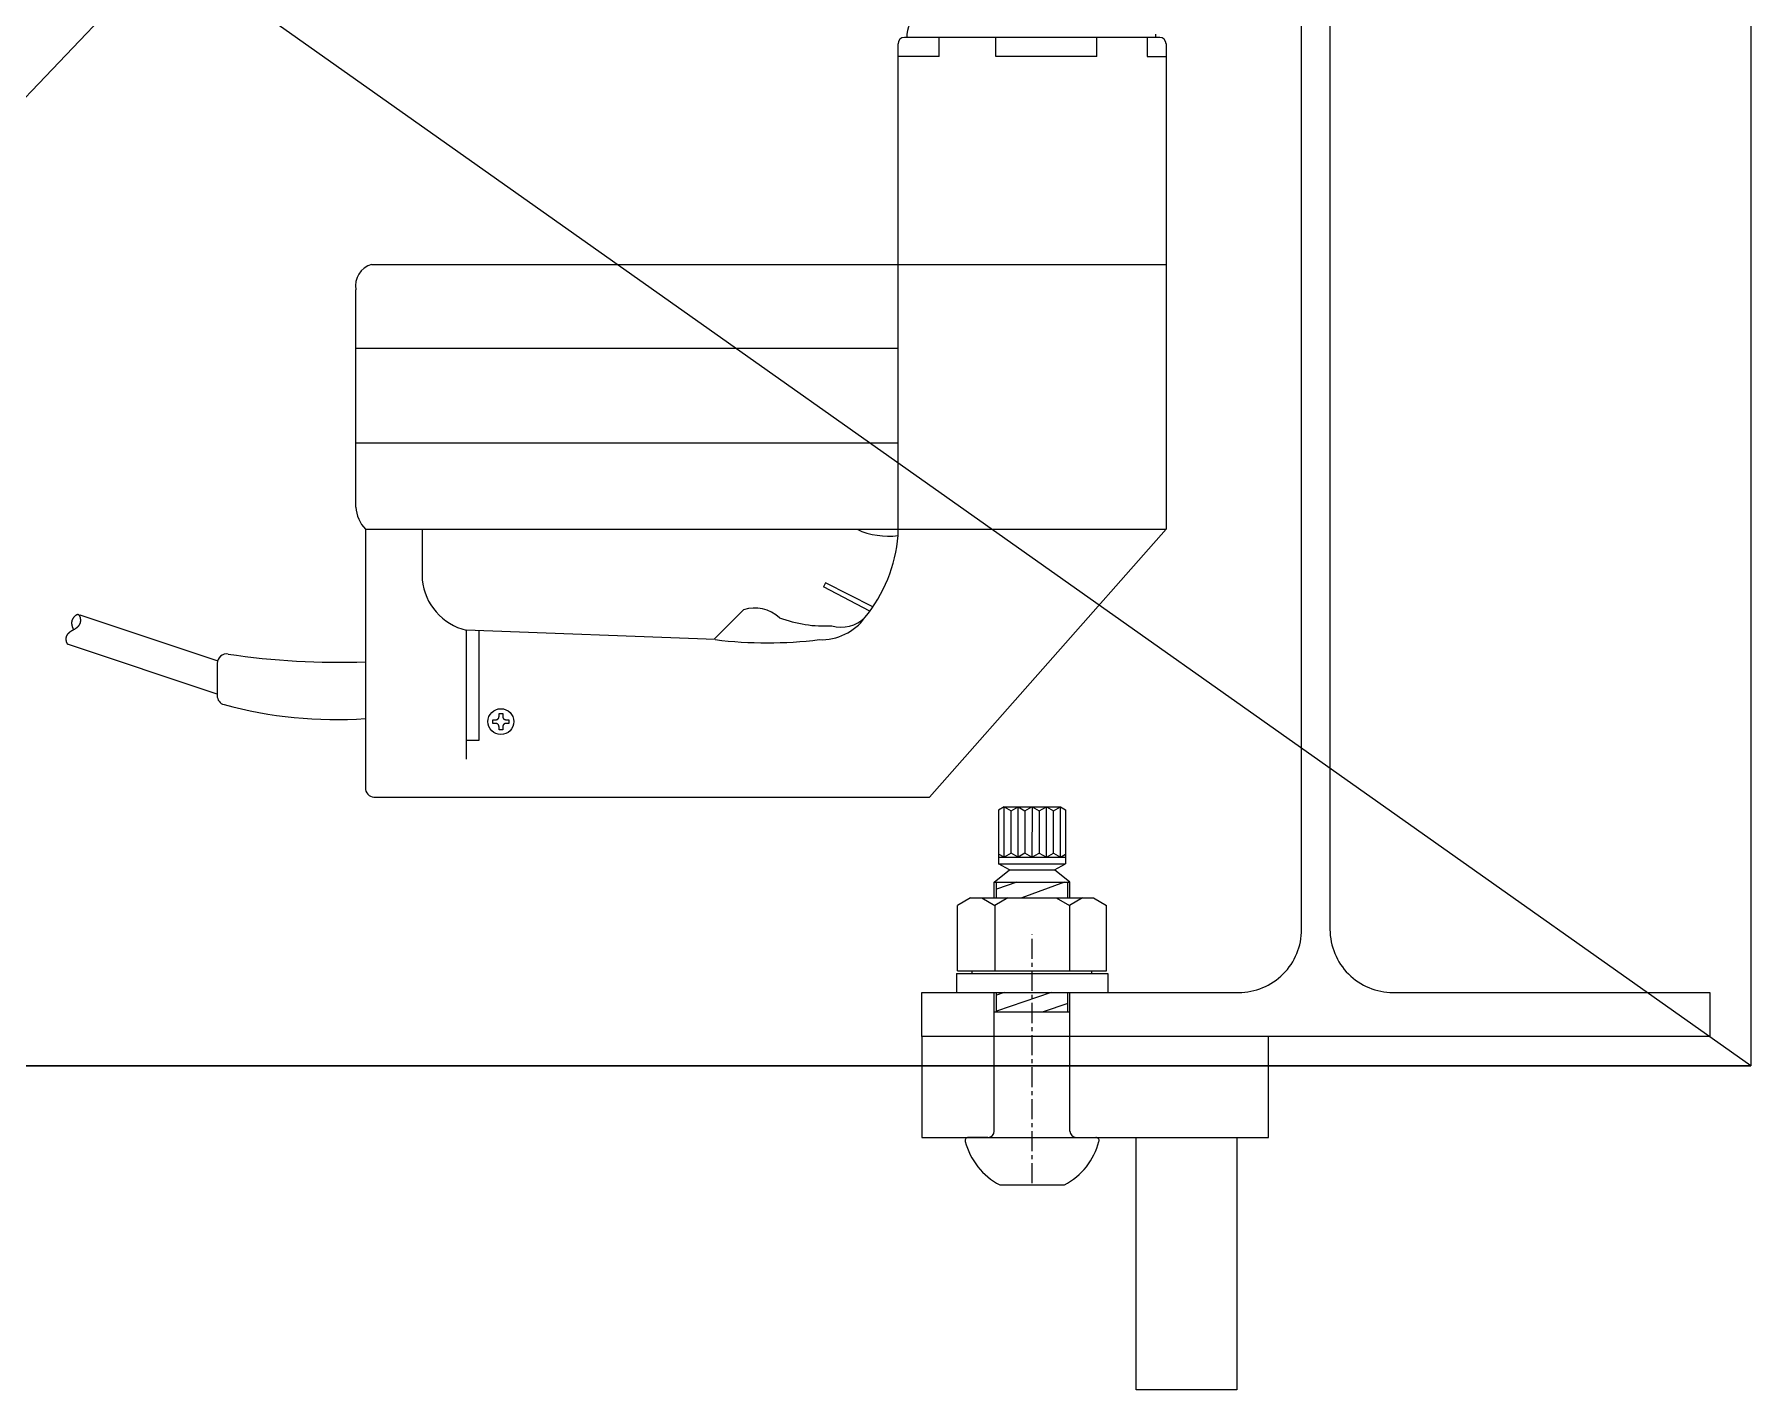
# Model space of a CAD drawing. Header units: millimetres. Extents: x -2880 to 3894, y -2977 to 4857.
# Drawn here: x 296 to 840, y 641 to 1071 of the extents above; entities that cross this region are included whole.
import ezdxf

# ---------------------------------------------------------------- set-up
doc = ezdxf.new("R2010")
doc.units = ezdxf.units.MM
doc.header["$MEASUREMENT"] = 0
doc.linetypes.add('CENTER', pattern=[50.8, 31.75, -6.35, 6.35, -6.35])
for name, color, linetype in [('_1-0_', 7, 'Continuous'), ('gauge', 1, 'Continuous'), ('KB', 7, 'Continuous')]:
    doc.layers.add(name, color=color, linetype=linetype)
doc.layers.add('不明1', color=6, linetype='Continuous', lineweight=18)
doc.layers.add('中心線', color=4, linetype='CENTER', lineweight=13)

msp = doc.modelspace()

# ---------------------------------------------------------------- linework, layer by layer
msp.add_lwpolyline([(677.556, 766.981, 0.4142136), (697.556, 786.981), (697.556, 1118.981, 0.4142136), (677.556, 1138.981), (577.056, 1138.981), (577.056, 1152.981), (827.056, 1152.981), (827.056, 1138.981), (726.556, 1138.981, 0.4142136), (706.556, 1118.981), (706.556, 786.981, 0.4142136), (726.556, 766.981), (827.056, 766.981), (827.056, 752.981), (577.056, 752.981), (577.056, 766.981)], format="xyb", close=True)
at = {"layer": '_1-0_', "color": 3, "linetype": 'Continuous'}
for p, q in [((569.556, 911.881), (569.556, 1067.881)), ((652.556, 1069.881), (571.556, 1069.881)), ((572.306, 1070.881), (572.306, 1069.881)), ((582.556, 1063.881), (582.556, 1069.881)), ((600.556, 1063.881), (600.556, 1069.881)), ((632.556, 1063.881), (632.556, 1069.881)), ((648.556, 1069.881), (648.556, 1063.881)), ((651.306, 1069.881), (651.306, 1070.881)), ((654.556, 1067.881), (654.556, 979.71)), ((582.556, 1063.881), (569.556, 1063.881)), ((632.556, 1063.881), (600.556, 1063.881)), ((648.556, 1063.881), (654.556, 1063.881)), ((402.556, 997.881), (654.556, 997.881)), ((654.556, 997.881), (654.556, 913.881)), ((397.556, 920.881), (397.556, 989.881)), ((569.556, 971.255), (397.556, 971.255)), ((569.556, 941.255), (397.556, 941.255)), ((400.556, 913.881), (400.556, 831.867)), ((400.556, 913.881), (654.556, 913.881)), ((418.556, 913.67), (418.556, 897.881)), ((654.556, 913.881), (579.556, 828.881)), ((546.556, 896.881), (545.926, 895.639)), ((560.585, 887.881), (545.926, 895.639)), ((561.556, 889.269), (546.556, 896.881)), ((520.556, 888.358), (511.318, 879.12)), ((307.383, 884.268), (307.382, 884.202)), ((307.382, 884.202), (307.382, 884.135)), ((307.382, 884.135), (307.384, 884.068)), ((307.385, 884.334), (307.383, 884.268)), ((307.384, 884.068), (307.388, 884)), ((307.389, 884.399), (307.385, 884.334)), ((307.388, 884), (307.392, 883.932)), ((307.394, 884.463), (307.389, 884.399)), ((307.392, 883.932), (307.399, 883.863)), ((307.401, 884.527), (307.394, 884.463)), ((307.399, 883.863), (307.406, 883.793)), ((307.409, 884.591), (307.401, 884.527)), ((307.406, 883.793), (307.415, 883.723)), ((307.418, 884.654), (307.409, 884.591)), ((307.415, 883.723), (307.426, 883.653)), ((307.429, 884.716), (307.418, 884.654)), ((307.426, 883.653), (307.438, 883.582)), ((307.441, 884.778), (307.429, 884.716)), ((307.438, 883.582), (307.451, 883.51)), ((307.455, 884.839), (307.441, 884.778)), ((307.451, 883.51), (307.466, 883.438)), ((307.47, 884.9), (307.455, 884.839)), ((307.466, 883.438), (307.482, 883.365)), ((307.487, 884.96), (307.47, 884.9)), ((307.482, 883.365), (307.499, 883.292)), ((307.505, 885.02), (307.487, 884.96)), ((307.499, 883.292), (307.518, 883.218)), ((307.524, 885.079), (307.505, 885.02)), ((307.518, 883.218), (307.539, 883.144)), ((307.545, 885.137), (307.524, 885.079)), ((307.539, 883.144), (307.561, 883.069)), ((307.567, 885.195), (307.545, 885.137)), ((307.561, 883.069), (307.584, 882.993)), ((307.591, 885.253), (307.567, 885.195)), ((307.584, 882.993), (307.609, 882.917)), ((307.616, 885.31), (307.591, 885.253)), ((307.609, 882.917), (307.635, 882.841)), ((307.643, 885.366), (307.616, 885.31)), ((307.635, 882.841), (307.663, 882.764)), ((307.671, 885.422), (307.643, 885.366)), ((307.663, 882.764), (307.692, 882.686)), ((307.7, 885.477), (307.671, 885.422)), ((307.692, 882.686), (307.722, 882.608)), ((307.731, 885.532), (307.7, 885.477)), ((307.722, 882.608), (307.754, 882.529)), ((307.763, 885.586), (307.731, 885.532)), ((307.754, 882.529), (307.787, 882.45)), ((307.797, 885.64), (307.763, 885.586)), ((307.787, 882.45), (307.822, 882.37)), ((307.832, 885.693), (307.797, 885.64)), ((307.813, 881.963), (307.893, 882.005)), ((307.822, 882.37), (307.858, 882.29)), ((307.869, 885.746), (307.832, 885.693)), ((307.858, 882.29), (307.896, 882.209)), ((307.907, 885.798), (307.869, 885.746)), ((307.893, 882.005), (307.975, 882.046)), ((307.896, 882.209), (307.934, 882.128)), ((307.946, 885.849), (307.907, 885.798)), ((307.934, 882.128), (307.975, 882.046)), ((307.987, 885.9), (307.946, 885.849)), ((307.975, 882.046), (308.056, 882.087)), ((308.029, 885.951), (307.987, 885.9)), ((308.073, 886.001), (308.029, 885.951)), ((308.056, 882.087), (308.136, 882.129)), ((308.118, 886.05), (308.073, 886.001)), ((308.164, 886.099), (308.118, 886.05)), ((308.136, 882.129), (308.215, 882.171)), ((308.212, 886.147), (308.164, 886.099)), ((308.262, 886.195), (308.212, 886.147)), ((308.215, 882.171), (308.292, 882.214)), ((308.311, 886.241), (308.262, 886.195)), ((308.292, 882.214), (308.368, 882.257)), ((308.361, 886.286), (308.311, 886.241)), ((308.409, 886.329), (308.361, 886.286)), ((308.368, 882.257), (308.442, 882.3)), ((308.457, 886.37), (308.409, 886.329)), ((308.442, 882.3), (308.514, 882.344)), ((308.504, 886.409), (308.457, 886.37)), ((308.551, 886.447), (308.504, 886.409)), ((308.514, 882.344), (308.586, 882.388)), ((308.597, 886.483), (308.551, 886.447)), ((308.586, 882.388), (308.655, 882.433)), ((308.643, 886.517), (308.597, 886.483)), ((308.688, 886.549), (308.643, 886.517)), ((308.655, 882.433), (308.724, 882.478)), ((308.732, 886.579), (308.688, 886.549)), ((308.724, 882.478), (308.791, 882.523)), ((308.776, 886.607), (308.732, 886.579)), ((308.819, 886.634), (308.776, 886.607)), ((308.791, 882.523), (308.856, 882.569)), ((308.862, 886.659), (308.819, 886.634)), ((308.856, 882.569), (308.92, 882.616)), ((308.904, 886.682), (308.862, 886.659)), ((308.945, 886.703), (308.904, 886.682)), ((308.92, 882.616), (308.982, 882.663)), ((308.986, 886.723), (308.945, 886.703)), ((308.982, 882.663), (309.043, 882.71)), ((309.026, 886.741), (308.986, 886.723)), ((309.065, 886.756), (309.026, 886.741)), ((309.043, 882.71), (309.103, 882.757)), ((309.104, 886.771), (309.065, 886.756)), ((309.103, 882.757), (309.161, 882.805)), ((309.143, 886.783), (309.104, 886.771)), ((309.18, 886.793), (309.143, 886.783)), ((309.161, 882.805), (309.217, 882.854)), ((309.218, 886.802), (309.18, 886.793)), ((309.217, 882.854), (309.272, 882.903)), ((309.254, 886.809), (309.218, 886.802)), ((309.29, 886.814), (309.254, 886.809)), ((309.272, 882.903), (309.326, 882.952)), ((309.325, 886.817), (309.29, 886.814)), ((309.36, 886.819), (309.325, 886.817)), ((309.326, 882.952), (309.378, 883.002)), ((309.394, 886.818), (309.36, 886.819)), ((309.378, 883.002), (309.429, 883.052)), ((309.428, 886.816), (309.394, 886.818)), ((309.461, 886.812), (309.428, 886.816)), ((309.429, 883.052), (309.478, 883.103)), ((309.493, 886.806), (309.461, 886.812)), ((309.478, 883.103), (309.526, 883.153)), ((309.525, 886.799), (309.493, 886.806)), ((309.556, 886.789), (309.525, 886.799)), ((309.526, 883.153), (309.572, 883.205)), ((309.587, 886.778), (309.556, 886.789)), ((309.572, 883.205), (309.617, 883.257)), ((309.616, 886.765), (309.587, 886.778)), ((309.646, 886.75), (309.616, 886.765)), ((309.617, 883.257), (309.66, 883.309)), ((309.674, 886.734), (309.646, 886.75)), ((309.66, 883.309), (309.702, 883.362)), ((309.703, 886.715), (309.674, 886.734)), ((309.702, 883.362), (309.743, 883.415)), ((309.73, 886.695), (309.703, 886.715)), ((309.757, 886.673), (309.73, 886.695)), ((309.743, 883.415), (309.782, 883.468)), ((309.783, 886.649), (309.757, 886.673)), ((309.782, 883.468), (309.819, 883.522)), ((309.809, 886.624), (309.783, 886.649)), ((309.834, 886.596), (309.809, 886.624)), ((309.819, 883.522), (309.855, 883.576)), ((309.859, 886.567), (309.834, 886.596)), ((309.855, 883.576), (309.89, 883.631)), ((309.883, 886.536), (309.859, 886.567)), ((309.906, 886.503), (309.883, 886.536)), ((309.89, 883.631), (309.923, 883.686)), ((309.929, 886.469), (309.906, 886.503)), ((309.923, 883.686), (309.955, 883.742)), ((309.951, 886.432), (309.929, 886.469)), ((309.972, 886.394), (309.951, 886.432)), ((309.955, 883.742), (309.985, 883.798)), ((309.993, 886.354), (309.972, 886.394)), ((309.985, 883.798), (310.014, 883.854)), ((310.014, 886.312), (309.993, 886.354)), ((310.033, 886.269), (310.014, 886.312)), ((310.014, 883.854), (310.041, 883.911)), ((310.052, 886.223), (310.033, 886.269)), ((310.041, 883.911), (310.067, 883.969)), ((353.556, 872.152), (310.049, 886.654)), ((310.071, 886.176), (310.052, 886.223)), ((310.067, 883.969), (310.091, 884.026)), ((310.089, 886.127), (310.071, 886.176)), ((310.106, 886.076), (310.089, 886.127)), ((310.091, 884.026), (310.114, 884.084)), ((310.123, 886.023), (310.106, 886.076)), ((310.114, 884.084), (310.135, 884.143)), ((310.139, 885.969), (310.123, 886.023)), ((310.135, 884.143), (310.155, 884.202)), ((310.154, 885.913), (310.139, 885.969)), ((310.169, 885.854), (310.154, 885.913)), ((310.155, 884.202), (310.174, 884.261)), ((310.184, 885.795), (310.169, 885.854)), ((310.174, 884.261), (310.191, 884.321)), ((310.197, 885.733), (310.184, 885.795)), ((310.191, 884.321), (310.206, 884.381)), ((310.21, 885.669), (310.197, 885.733)), ((310.206, 884.381), (310.22, 884.442)), ((310.223, 885.604), (310.21, 885.669)), ((310.22, 884.442), (310.233, 884.503)), ((310.235, 885.537), (310.223, 885.604)), ((310.233, 884.503), (310.244, 884.564)), ((310.246, 885.469), (310.235, 885.537)), ((310.244, 884.564), (310.253, 884.626)), ((310.255, 885.402), (310.246, 885.469)), ((310.253, 884.626), (310.262, 884.689)), ((310.263, 885.335), (310.255, 885.402)), ((310.262, 884.689), (310.268, 884.751)), ((310.27, 885.268), (310.263, 885.335)), ((310.268, 884.751), (310.274, 884.815)), ((310.274, 885.202), (310.27, 885.268)), ((310.278, 885.137), (310.274, 885.202)), ((310.274, 884.815), (310.277, 884.878)), ((310.277, 884.878), (310.28, 884.942)), ((310.28, 885.071), (310.278, 885.137)), ((310.281, 885.007), (310.28, 885.071)), ((310.28, 884.942), (310.281, 885.007)), ((305.668, 879.083), (305.669, 879.147)), ((305.669, 879.018), (305.668, 879.083)), ((305.669, 879.147), (305.671, 879.211)), ((305.671, 878.953), (305.669, 879.018)), ((305.671, 879.211), (305.675, 879.275)), ((305.674, 878.887), (305.671, 878.953)), ((305.679, 878.821), (305.674, 878.887)), ((305.675, 879.275), (305.681, 879.338)), ((305.686, 878.754), (305.679, 878.821)), ((305.681, 879.338), (305.687, 879.401)), ((305.694, 878.687), (305.686, 878.754)), ((305.687, 879.401), (305.696, 879.463)), ((305.703, 878.619), (305.694, 878.687)), ((305.696, 879.463), (305.705, 879.525)), ((305.714, 878.552), (305.703, 878.619)), ((305.705, 879.525), (305.716, 879.587)), ((305.72, 878.518), (305.714, 878.552)), ((305.716, 879.587), (305.729, 879.648)), ((305.726, 878.485), (305.72, 878.518)), ((305.732, 878.452), (305.726, 878.485)), ((305.729, 879.648), (305.743, 879.709)), ((305.738, 878.42), (305.732, 878.452)), ((305.745, 878.388), (305.738, 878.42)), ((305.743, 879.709), (305.759, 879.769)), ((305.752, 878.356), (305.745, 878.388)), ((305.758, 878.325), (305.752, 878.356)), ((305.765, 878.295), (305.758, 878.325)), ((305.759, 879.769), (305.776, 879.829)), ((305.772, 878.265), (305.765, 878.295)), ((305.78, 878.235), (305.772, 878.265)), ((305.776, 879.829), (305.794, 879.888)), ((305.787, 878.206), (305.78, 878.235)), ((305.795, 878.177), (305.787, 878.206)), ((305.794, 879.888), (305.814, 879.947)), ((305.802, 878.149), (305.795, 878.177)), ((305.81, 878.121), (305.802, 878.149)), ((305.818, 878.094), (305.81, 878.121)), ((305.814, 879.947), (305.835, 880.006)), ((305.826, 878.067), (305.818, 878.094)), ((305.835, 878.04), (305.826, 878.067)), ((305.835, 880.006), (305.858, 880.064)), ((305.843, 878.014), (305.835, 878.04)), ((305.852, 877.989), (305.843, 878.014)), ((305.86, 877.964), (305.852, 877.989)), ((305.858, 880.064), (305.883, 880.122)), ((305.869, 877.939), (305.86, 877.964)), ((305.878, 877.915), (305.869, 877.939)), ((305.888, 877.891), (305.878, 877.915)), ((305.883, 880.122), (305.909, 880.179)), ((305.897, 877.867), (305.888, 877.891)), ((305.906, 877.845), (305.897, 877.867)), ((305.916, 877.822), (305.906, 877.845)), ((305.909, 880.179), (305.936, 880.236)), ((305.926, 877.8), (305.916, 877.822)), ((305.936, 877.779), (305.926, 877.8)), ((305.936, 880.236), (305.964, 880.293)), ((305.946, 877.758), (305.936, 877.779)), ((305.956, 877.737), (305.946, 877.758)), ((305.967, 877.717), (305.956, 877.737)), ((305.964, 880.293), (305.995, 880.349)), ((305.977, 877.697), (305.967, 877.717)), ((305.988, 877.678), (305.977, 877.697)), ((305.999, 877.659), (305.988, 877.678)), ((305.995, 880.349), (306.026, 880.405)), ((306.01, 877.64), (305.999, 877.659)), ((306.021, 877.622), (306.01, 877.64)), ((306.032, 877.605), (306.021, 877.622)), ((306.026, 880.405), (306.06, 880.46)), ((306.043, 877.588), (306.032, 877.605)), ((306.055, 877.571), (306.043, 877.588)), ((306.067, 877.555), (306.055, 877.571)), ((306.06, 880.46), (306.094, 880.515)), ((306.079, 877.539), (306.067, 877.555)), ((306.091, 877.524), (306.079, 877.539)), ((306.103, 877.509), (306.091, 877.524)), ((306.094, 880.515), (306.13, 880.569)), ((306.115, 877.495), (306.103, 877.509)), ((306.128, 877.481), (306.115, 877.495)), ((306.14, 877.468), (306.128, 877.481)), ((306.13, 880.569), (306.168, 880.623)), ((306.153, 877.455), (306.14, 877.468)), ((306.166, 877.442), (306.153, 877.455)), ((306.179, 877.43), (306.166, 877.442)), ((306.168, 880.623), (306.207, 880.676)), ((306.193, 877.418), (306.179, 877.43)), ((306.206, 877.407), (306.193, 877.418)), ((306.219, 877.396), (306.206, 877.407)), ((306.207, 880.676), (306.247, 880.73)), ((306.233, 877.386), (306.219, 877.396)), ((306.247, 877.376), (306.233, 877.386)), ((306.247, 880.73), (306.289, 880.782)), ((306.261, 877.367), (306.247, 877.376)), ((306.275, 877.358), (306.261, 877.367)), ((306.289, 877.349), (306.275, 877.358)), ((306.289, 880.782), (306.332, 880.835)), ((306.304, 877.341), (306.289, 877.349)), ((306.319, 877.334), (306.304, 877.341)), ((306.333, 877.327), (306.319, 877.334)), ((306.332, 880.835), (306.377, 880.886)), ((306.348, 877.32), (306.333, 877.327)), ((306.363, 877.314), (306.348, 877.32)), ((306.378, 877.308), (306.363, 877.314)), ((306.377, 880.886), (306.424, 880.938)), ((306.394, 877.302), (306.378, 877.308)), ((353.556, 861.611), (306.394, 877.332)), ((306.424, 880.938), (306.471, 880.989)), ((306.471, 880.989), (306.521, 881.039)), ((306.521, 881.039), (306.571, 881.09)), ((306.571, 881.09), (306.624, 881.139)), ((306.624, 881.139), (306.677, 881.189)), ((306.677, 881.189), (306.732, 881.238)), ((306.732, 881.238), (306.789, 881.286)), ((306.789, 881.286), (306.847, 881.334)), ((306.847, 881.334), (306.906, 881.382)), ((306.906, 881.382), (306.967, 881.429)), ((306.967, 881.429), (307.03, 881.476)), ((307.03, 881.476), (307.094, 881.522)), ((307.094, 881.522), (307.159, 881.568)), ((307.159, 881.568), (307.226, 881.614)), ((307.226, 881.614), (307.294, 881.659)), ((307.294, 881.659), (307.364, 881.704)), ((307.364, 881.704), (307.435, 881.748)), ((307.435, 881.748), (307.508, 881.792)), ((307.508, 881.792), (307.582, 881.835)), ((307.582, 881.835), (307.658, 881.878)), ((307.658, 881.878), (307.735, 881.921)), ((307.735, 881.921), (307.813, 881.963)), ((511.556, 878.881), (432.556, 881.881)), ((432.556, 881.881), (432.556, 840.947)), ((436.556, 881.641), (436.556, 846.881)), ((353.556, 871.361), (353.556, 861.154)), ((442.956, 854.463), (442.956, 855.444)), ((442.956, 855.444), (444.156, 855.444)), ((444.156, 855.444), (444.156, 854.463)), ((440.994, 852.281), (440.994, 853.481)), ((440.994, 853.481), (441.975, 853.481)), ((441.975, 852.281), (440.994, 852.281)), ((441.975, 853.481), (441.999, 853.482)), ((441.999, 852.281), (441.975, 852.281)), ((441.999, 853.482), (442.023, 853.482)), ((442.023, 852.28), (441.999, 852.281)), ((442.023, 853.482), (442.047, 853.484)), ((442.047, 852.279), (442.023, 852.28)), ((442.047, 853.484), (442.071, 853.486)), ((442.071, 852.277), (442.047, 852.279)), ((442.071, 853.486), (442.095, 853.489)), ((442.095, 852.274), (442.071, 852.277)), ((442.095, 853.489), (442.118, 853.492)), ((442.118, 852.271), (442.095, 852.274)), ((442.118, 853.492), (442.142, 853.496)), ((442.142, 852.267), (442.118, 852.271)), ((442.142, 853.496), (442.166, 853.5)), ((442.166, 852.263), (442.142, 852.267)), ((442.166, 853.5), (442.19, 853.505)), ((442.19, 852.258), (442.166, 852.263)), ((442.19, 853.505), (442.213, 853.511)), ((442.213, 852.252), (442.19, 852.258)), ((442.213, 853.511), (442.236, 853.517)), ((442.236, 852.246), (442.213, 852.252)), ((442.236, 853.517), (442.259, 853.523)), ((442.259, 852.239), (442.236, 852.246)), ((442.259, 853.523), (442.282, 853.531)), ((442.282, 852.232), (442.259, 852.239)), ((442.282, 853.531), (442.305, 853.539)), ((442.305, 852.224), (442.282, 852.232)), ((442.305, 853.539), (442.328, 853.547)), ((442.328, 852.216), (442.305, 852.224)), ((442.328, 853.547), (442.35, 853.556)), ((442.35, 852.207), (442.328, 852.216)), ((442.35, 853.556), (442.372, 853.565)), ((442.372, 852.197), (442.35, 852.207)), ((442.372, 853.565), (442.394, 853.575)), ((442.394, 852.187), (442.372, 852.197)), ((442.394, 853.575), (442.416, 853.586)), ((442.416, 852.177), (442.394, 852.187)), ((442.416, 853.586), (442.437, 853.597)), ((442.437, 852.166), (442.416, 852.177)), ((442.437, 853.597), (442.458, 853.609)), ((442.458, 852.154), (442.437, 852.166)), ((442.458, 853.609), (442.479, 853.621)), ((442.479, 852.142), (442.458, 852.154)), ((442.479, 853.621), (442.5, 853.633)), ((442.5, 852.129), (442.479, 852.142)), ((442.5, 853.633), (442.52, 853.647)), ((442.52, 852.116), (442.5, 852.129)), ((442.52, 853.647), (442.54, 853.66)), ((442.54, 852.102), (442.52, 852.116)), ((442.54, 853.66), (442.559, 853.674)), ((442.559, 852.088), (442.54, 852.102)), ((442.559, 853.674), (442.578, 853.689)), ((442.578, 852.074), (442.559, 852.088)), ((442.578, 853.689), (442.597, 853.704)), ((442.597, 852.059), (442.578, 852.074)), ((442.597, 853.704), (442.616, 853.719)), ((442.616, 852.043), (442.597, 852.059)), ((442.616, 853.719), (442.634, 853.735)), ((442.634, 852.027), (442.616, 852.043)), ((442.634, 853.735), (442.651, 853.752)), ((442.651, 852.011), (442.634, 852.027)), ((442.651, 853.752), (442.668, 853.769)), ((442.668, 851.994), (442.651, 852.011)), ((442.668, 853.769), (442.685, 853.786)), ((442.685, 851.977), (442.668, 851.994)), ((442.685, 853.786), (442.702, 853.803)), ((442.702, 851.959), (442.685, 851.977)), ((442.702, 853.803), (442.718, 853.822)), ((442.718, 851.941), (442.702, 851.959)), ((442.718, 853.822), (442.733, 853.84)), ((442.733, 851.923), (442.718, 851.941)), ((442.733, 853.84), (442.748, 853.859)), ((442.748, 851.904), (442.733, 851.923)), ((442.748, 853.859), (442.763, 853.878)), ((442.763, 851.885), (442.748, 851.904)), ((442.763, 853.878), (442.777, 853.897)), ((442.777, 851.865), (442.763, 851.885)), ((442.777, 853.897), (442.791, 853.917)), ((442.791, 851.845), (442.777, 851.865)), ((442.791, 853.917), (442.804, 853.938)), ((442.804, 851.825), (442.791, 851.845)), ((442.804, 853.938), (442.816, 853.958)), ((442.816, 851.805), (442.804, 851.825)), ((442.816, 853.958), (442.828, 853.979)), ((442.828, 851.784), (442.816, 851.805)), ((442.828, 853.979), (442.84, 854)), ((442.84, 851.763), (442.828, 851.784)), ((442.84, 854), (442.851, 854.021)), ((442.851, 851.741), (442.84, 851.763)), ((442.851, 854.021), (442.862, 854.043)), ((442.862, 851.72), (442.851, 851.741)), ((442.862, 854.043), (442.872, 854.065)), ((442.872, 851.698), (442.862, 851.72)), ((442.872, 854.065), (442.881, 854.087)), ((442.881, 851.676), (442.872, 851.698)), ((442.881, 854.087), (442.89, 854.109)), ((442.89, 851.653), (442.881, 851.676)), ((442.89, 854.109), (442.899, 854.132)), ((442.899, 851.631), (442.89, 851.653)), ((442.899, 854.132), (442.906, 854.155)), ((442.906, 851.608), (442.899, 851.631)), ((442.906, 854.155), (442.914, 854.178)), ((442.914, 851.585), (442.906, 851.608)), ((442.914, 854.178), (442.92, 854.201)), ((442.92, 851.562), (442.914, 851.585)), ((442.92, 854.201), (442.927, 854.224)), ((442.927, 851.539), (442.92, 851.562)), ((442.927, 854.224), (442.932, 854.248)), ((442.932, 851.515), (442.927, 851.539)), ((442.932, 854.248), (442.937, 854.271)), ((442.937, 851.492), (442.932, 851.515)), ((442.937, 854.271), (442.942, 854.295)), ((442.942, 851.468), (442.937, 851.492)), ((442.942, 854.295), (442.945, 854.319)), ((442.945, 851.444), (442.942, 851.468)), ((442.945, 854.319), (442.949, 854.342)), ((442.949, 851.42), (442.945, 851.444)), ((442.949, 854.342), (442.951, 854.366)), ((442.951, 851.396), (442.949, 851.42)), ((442.951, 854.366), (442.953, 854.39)), ((442.953, 851.372), (442.951, 851.396)), ((442.953, 854.39), (442.955, 854.414)), ((442.955, 851.348), (442.953, 851.372)), ((442.955, 854.414), (442.956, 854.438)), ((442.956, 851.324), (442.955, 851.348)), ((442.956, 854.438), (442.956, 854.463)), ((442.956, 851.3), (442.956, 851.324)), ((442.956, 850.319), (442.956, 851.3)), ((444.156, 850.319), (442.956, 850.319)), ((444.156, 854.463), (444.156, 854.438)), ((444.156, 854.438), (444.157, 854.414)), ((444.157, 851.348), (444.156, 851.324)), ((444.156, 851.324), (444.156, 851.3)), ((444.156, 851.3), (444.156, 850.319)), ((444.157, 854.414), (444.159, 854.39)), ((444.159, 851.372), (444.157, 851.348)), ((444.159, 854.39), (444.161, 854.366)), ((444.161, 851.396), (444.159, 851.372)), ((444.161, 854.366), (444.163, 854.342)), ((444.163, 851.42), (444.161, 851.396)), ((444.163, 854.342), (444.167, 854.319)), ((444.167, 851.444), (444.163, 851.42)), ((444.167, 854.319), (444.17, 854.295)), ((444.17, 851.468), (444.167, 851.444)), ((444.17, 854.295), (444.175, 854.271)), ((444.175, 851.492), (444.17, 851.468)), ((444.175, 854.271), (444.18, 854.248)), ((444.18, 851.515), (444.175, 851.492)), ((444.18, 854.248), (444.185, 854.224)), ((444.185, 851.539), (444.18, 851.515)), ((444.185, 854.224), (444.192, 854.201)), ((444.192, 851.562), (444.185, 851.539)), ((444.192, 854.201), (444.198, 854.178)), ((444.198, 851.585), (444.192, 851.562)), ((444.198, 854.178), (444.206, 854.155)), ((444.206, 851.608), (444.198, 851.585)), ((444.206, 854.155), (444.213, 854.132)), ((444.213, 851.631), (444.206, 851.608)), ((444.213, 854.132), (444.222, 854.109)), ((444.222, 851.653), (444.213, 851.631)), ((444.222, 854.109), (444.231, 854.087)), ((444.231, 851.676), (444.222, 851.653)), ((444.231, 854.087), (444.24, 854.065)), ((444.24, 851.698), (444.231, 851.676)), ((444.24, 854.065), (444.25, 854.043)), ((444.25, 851.72), (444.24, 851.698)), ((444.25, 854.043), (444.261, 854.021)), ((444.261, 851.741), (444.25, 851.72)), ((444.261, 854.021), (444.272, 854)), ((444.272, 851.763), (444.261, 851.741)), ((444.272, 854), (444.283, 853.979)), ((444.283, 851.784), (444.272, 851.763)), ((444.283, 853.979), (444.296, 853.958)), ((444.296, 851.805), (444.283, 851.784)), ((444.296, 853.958), (444.308, 853.938)), ((444.308, 851.825), (444.296, 851.805)), ((444.308, 853.938), (444.321, 853.917)), ((444.321, 851.845), (444.308, 851.825)), ((444.321, 853.917), (444.335, 853.897)), ((444.335, 851.865), (444.321, 851.845)), ((444.335, 853.897), (444.349, 853.878)), ((444.349, 851.885), (444.335, 851.865)), ((444.349, 853.878), (444.364, 853.859)), ((444.364, 851.904), (444.349, 851.885)), ((444.364, 853.859), (444.379, 853.84)), ((444.379, 851.923), (444.364, 851.904)), ((444.379, 853.84), (444.394, 853.822)), ((444.394, 851.941), (444.379, 851.923)), ((444.394, 853.822), (444.41, 853.803)), ((444.41, 851.959), (444.394, 851.941)), ((444.41, 853.803), (444.427, 853.786)), ((444.427, 851.977), (444.41, 851.959)), ((444.427, 853.786), (444.444, 853.769)), ((444.444, 851.994), (444.427, 851.977)), ((444.444, 853.769), (444.461, 853.752)), ((444.461, 852.011), (444.444, 851.994)), ((444.461, 853.752), (444.478, 853.735)), ((444.478, 852.027), (444.461, 852.011)), ((444.478, 853.735), (444.496, 853.719)), ((444.496, 852.043), (444.478, 852.027)), ((444.496, 853.719), (444.515, 853.704)), ((444.515, 852.059), (444.496, 852.043)), ((444.515, 853.704), (444.534, 853.689)), ((444.534, 852.074), (444.515, 852.059)), ((444.534, 853.689), (444.553, 853.674)), ((444.553, 852.088), (444.534, 852.074)), ((444.553, 853.674), (444.572, 853.66)), ((444.572, 852.102), (444.553, 852.088)), ((444.572, 853.66), (444.592, 853.647)), ((444.592, 852.116), (444.572, 852.102)), ((444.592, 853.647), (444.612, 853.633)), ((444.612, 852.129), (444.592, 852.116)), ((444.612, 853.633), (444.633, 853.621)), ((444.633, 852.142), (444.612, 852.129)), ((444.633, 853.621), (444.654, 853.609)), ((444.654, 852.154), (444.633, 852.142)), ((444.654, 853.609), (444.675, 853.597)), ((444.675, 852.166), (444.654, 852.154)), ((444.675, 853.597), (444.696, 853.586)), ((444.696, 852.177), (444.675, 852.166)), ((444.696, 853.586), (444.718, 853.575)), ((444.718, 852.187), (444.696, 852.177)), ((444.718, 853.575), (444.74, 853.565)), ((444.74, 852.197), (444.718, 852.187)), ((444.74, 853.565), (444.762, 853.556)), ((444.762, 852.207), (444.74, 852.197)), ((444.762, 853.556), (444.784, 853.547)), ((444.784, 852.216), (444.762, 852.207)), ((444.784, 853.547), (444.807, 853.539)), ((444.807, 852.224), (444.784, 852.216)), ((444.807, 853.539), (444.83, 853.531)), ((444.83, 852.232), (444.807, 852.224)), ((444.83, 853.531), (444.853, 853.523)), ((444.853, 852.239), (444.83, 852.232)), ((444.853, 853.523), (444.876, 853.517)), ((444.876, 852.246), (444.853, 852.239)), ((444.876, 853.517), (444.899, 853.511)), ((444.899, 852.252), (444.876, 852.246)), ((444.899, 853.511), (444.922, 853.505)), ((444.922, 852.258), (444.899, 852.252)), ((444.922, 853.505), (444.946, 853.5)), ((444.946, 852.263), (444.922, 852.258)), ((444.946, 853.5), (444.97, 853.496)), ((444.97, 852.267), (444.946, 852.263)), ((444.97, 853.496), (444.994, 853.492)), ((444.994, 852.271), (444.97, 852.267)), ((444.994, 853.492), (445.017, 853.489)), ((445.017, 852.274), (444.994, 852.271)), ((445.017, 853.489), (445.041, 853.486)), ((445.041, 852.277), (445.017, 852.274)), ((445.041, 853.486), (445.065, 853.484)), ((445.065, 852.279), (445.041, 852.277)), ((445.065, 853.484), (445.089, 853.482)), ((445.089, 852.28), (445.065, 852.279)), ((445.089, 853.482), (445.113, 853.482)), ((445.113, 852.281), (445.089, 852.28)), ((445.113, 853.482), (445.137, 853.481)), ((445.137, 852.281), (445.113, 852.281)), ((445.137, 853.481), (446.118, 853.481)), ((446.118, 852.281), (445.137, 852.281)), ((446.118, 853.481), (446.118, 852.281)), ((436.556, 846.881), (432.556, 846.881)), ((403.262, 828.881), (579.556, 828.881))]:
    msp.add_line(p, q, dxfattribs=at)
msp.add_circle((443.556, 852.881), 4.1, dxfattribs=at)
for centre, radius, start, end in [((580.35, 1070.135), 8.079, 106.49874, 174.69986), ((571.556, 1067.881), 2, 90, 180), ((652.556, 1067.881), 2, 0, 90), ((404.451, 991.134), 7.008, 105.69159, 190.29758), ((408.848, 921.578), 11.313, 183.52977, 222.86742), ((566.556, 935.631), 23.939, 245.30844, 277.19922), ((521.796, 916.057), 47.942, 320.99292, 355.00374), ((436.911, 899.817), 18.457, 186.02051, 256.35133), ((524.056, 877.234), 11.661, 47.46577, 107.46573), ((546.222, 923.628), 40.409, 249.30117, 273.31063), ((545.22, 896.012), 17.144, 267.77979, 323.77603), ((551.556, 893.672), 10.81, 253.88841, 313.8885), ((528.056, 1012.164), 134.3, 262.94285, 277.05712), ((356.556, 871.361), 3, 81.31702, 180), ((391.556, 1100.548), 228.844, 261.31721, 272.25391), ((356.556, 861.154), 3, 180, 254.78249), ((391.056, 987.981), 134.436, 254.78242, 274.0522), ((403.556, 831.867), 3, 179.9998, 264.38249)]:
    msp.add_arc(centre, radius, start, end, dxfattribs=at)
at = {"layer": 'gauge'}
for p, q in [((840, 1625.182), (0, 743.674)), ((840, 743.674), (0, 1337.674)), ((0, 743.674), (840, 743.674))]:
    msp.add_line(p, q, dxfattribs=at)
msp.add_lwpolyline([(0, 1337.674), (840, 1337.674), (840, 743.674), (0, 743.674)], close=True, dxfattribs=at)
at = {"layer": 'KB'}
for p, q in [((687.056, 752.981), (577.056, 752.981)), ((577.056, 752.981), (577.056, 720.981)), ((687.056, 720.981), (687.056, 752.981)), ((577.056, 720.981), (687.056, 720.981)), ((645.056, 640.981), (645.056, 720.981)), ((677.056, 720.981), (677.056, 640.981)), ((677.056, 640.981), (645.056, 640.981))]:
    msp.add_line(p, q, dxfattribs=at)
at = {"layer": '不明1', "linetype": 'Continuous'}
for p, q in [((603.17, 825.859), (601.405, 824.84)), ((601.405, 824.84), (601.405, 807.757)), ((603.17, 825.859), (621.02, 825.859)), ((603.17, 809.859), (603.17, 825.859)), ((603.17, 825.859), (605.382, 824.582)), ((605.382, 824.582), (607.593, 825.859)), ((605.382, 811.136), (605.382, 824.582)), ((607.593, 809.859), (607.593, 825.859)), ((607.593, 825.859), (609.805, 824.582)), ((609.805, 824.582), (612.017, 825.859)), ((609.805, 824.582), (609.805, 811.136)), ((612.056, 825.859), (612.017, 809.859)), ((612.056, 825.859), (614.307, 824.559)), ((614.307, 824.559), (616.597, 825.881)), ((614.307, 824.559), (614.307, 811.181)), ((616.597, 809.859), (616.597, 825.859)), ((616.597, 825.859), (618.808, 824.582)), ((618.808, 824.582), (621.02, 825.859)), ((618.808, 811.136), (618.808, 824.582)), ((621.02, 809.859), (621.02, 825.859)), ((621.02, 825.859), (622.61, 824.941)), ((622.61, 824.941), (622.61, 807.757)), ((600.056, 801.981), (604.933, 805.859)), ((603.17, 809.859), (601.405, 810.878)), ((601.405, 809.859), (622.629, 809.859)), ((601.405, 807.757), (622.61, 807.757)), ((604.933, 805.859), (601.405, 807.757)), ((605.382, 811.136), (603.17, 809.859)), ((604.933, 805.859), (619.179, 805.859)), ((604.933, 805.859), (619.179, 805.859)), ((607.593, 809.859), (605.382, 811.136)), ((609.805, 811.136), (607.593, 809.859)), ((612.017, 809.859), (609.805, 811.136)), ((612.017, 809.859), (614.307, 811.181)), ((614.307, 811.181), (616.597, 809.859)), ((616.597, 809.859), (618.808, 811.136)), ((618.808, 811.136), (621.02, 809.859)), ((619.179, 805.859), (622.61, 807.757)), ((624.056, 801.981), (619.179, 805.859)), ((621.02, 809.859), (622.628, 810.787)), ((600.056, 801.981), (624.056, 801.981)), ((600.056, 796.981), (600.056, 801.981)), ((607.179, 801.981), (600.756, 799.765)), ((600.756, 796.981), (600.756, 801.981)), ((622.302, 801.981), (608.818, 796.981)), ((623.356, 796.981), (623.356, 801.981)), ((624.056, 796.981), (624.056, 801.981)), ((592.556, 796.981), (588.406, 794.585)), ((592.556, 796.981), (631.556, 796.981)), ((596.081, 796.981), (600.231, 794.585)), ((604.381, 796.981), (600.231, 794.585)), ((619.731, 796.981), (623.881, 794.585)), ((628.031, 796.981), (623.881, 794.585)), ((631.556, 796.981), (635.706, 794.585)), ((588.406, 773.781), (588.406, 794.585)), ((600.231, 794.585), (600.231, 773.781)), ((623.881, 794.585), (623.881, 773.781)), ((635.706, 773.781), (635.706, 794.585)), ((588.406, 773.781), (635.706, 773.781)), ((593.056, 772.981), (593.056, 773.781)), ((631.056, 772.981), (631.056, 773.781)), ((588.056, 772.981), (636.056, 772.981)), ((588.056, 772.981), (588.056, 766.981)), ((593.056, 772.981), (631.056, 772.981)), ((636.056, 772.981), (636.056, 766.981)), ((588.056, 766.981), (636.056, 766.981)), ((600.056, 722.981), (600.056, 766.981)), ((600.756, 760.859), (600.756, 766.981)), ((603.213, 766.981), (600.756, 766.119)), ((618.082, 766.981), (600.756, 761.088)), ((623.356, 763.498), (615.596, 760.859)), ((623.356, 760.859), (623.356, 766.981)), ((624.056, 722.981), (624.056, 766.981)), ((600.056, 760.859), (624.056, 760.859)), ((598.056, 720.981), (591.806, 720.981)), ((626.056, 720.981), (632.306, 720.981)), ((601.788, 705.981), (622.324, 705.981))]:
    msp.add_line(p, q, dxfattribs=at)
for centre, radius, start, end in [((591.806, 719.981), 1, 90, 194.40202), ((611.662, 725.08), 21.5, 194.40178, 242.66196), ((598.056, 722.981), 2, 270, 0), ((612.45, 725.08), 21.5, 297.33804, 345.59822), ((626.056, 722.981), 2, 180, 270), ((632.306, 719.981), 1, 345.59798, 90)]:
    msp.add_arc(centre, radius, start, end, dxfattribs=at)
at = {"layer": '中心線', "color": 7, "ltscale": 0.2}
msp.add_line((612.056, 706.481), (612.056, 785.359), dxfattribs=at)

doc.saveas('drawing.dxf')
